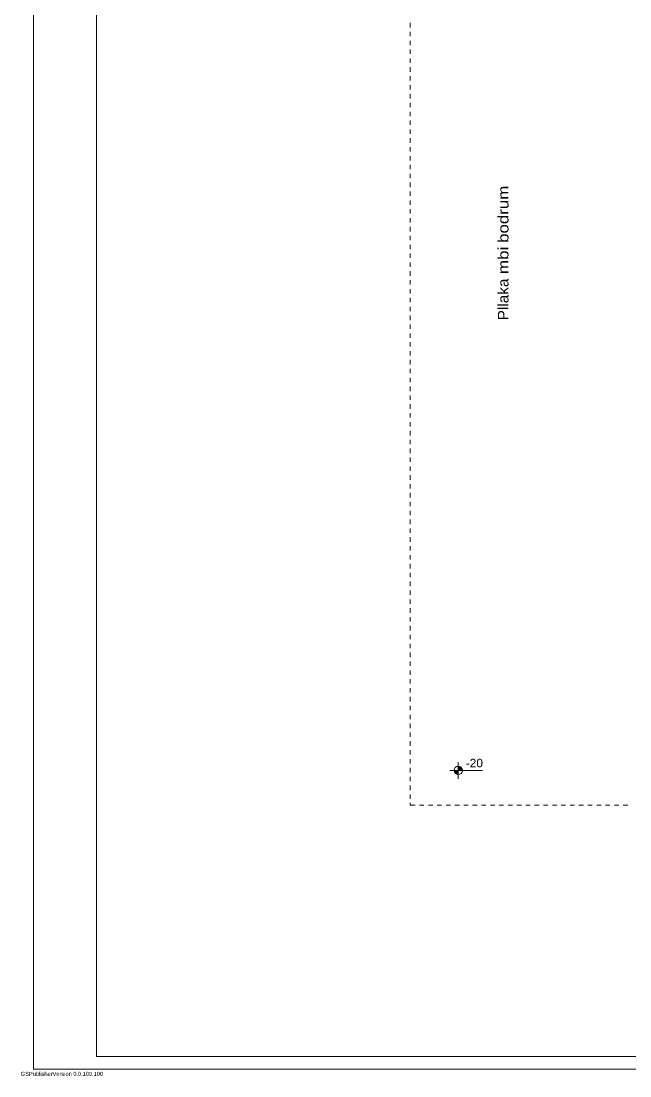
# Model space of a CAD drawing. Header units: metres. Extents: x 312 to 313.4, y 204 to 204.42.
# Drawn here: x 312.0002 to 312.1532, y 203.9998 to 204.2648 of the extents above; entities that cross this region are included whole.
import ezdxf

# ---------------------------------------------------------------- set-up
doc = ezdxf.new("R2010")
doc.units = ezdxf.units.M
for name, color, linetype, true_color in [('PDF_A - Dimensionimi', 7, 'Continuous', 0x999999), ('PDF_A - Fleta', 7, 'Continuous', 0x6a6a6a), ('PDF_A - Ndertesa 1- Pllaka meskatit 28 cm', 7, 'Continuous', 0xaaaaaa), ('PDF_Text', 7, 'Continuous', 0xffffff)]:
    doc.layers.add(name, color=color, linetype=linetype, true_color=true_color)
doc.styles.add('PDF Arial', font='arial.ttf')

# ---------------------------------------------------------------- blocks, each defined once
blk = doc.blocks.new('perdhesa')
at = {"layer": 'PDF_A - Dimensionimi', "transparency": 33554559}
for points in [[(-0.40458, 0.01976), (-0.40458, 0.01871), (-0.40498, 0.01879), (-0.40532, 0.01902), (-0.40555, 0.01936), (-0.40563, 0.01976)], [(-0.40458, 0.01976), (-0.40458, 0.02082), (-0.40417, 0.02074), (-0.40383, 0.02051), (-0.4036, 0.02017), (-0.40352, 0.01976)]]:
    blk.add_hatch(color=256, dxfattribs=at).paths.add_polyline_path(points)
at = {"layer": 'PDF_A - Dimensionimi', "lineweight": 5}
for points in [[(-0.40458, 0.01766), (-0.40458, 0.02187)], [(-0.40668, 0.01976), (-0.40247, 0.01976)], [(-0.40247, 0.01976), (-0.3985, 0.01976)]]:
    blk.add_lwpolyline(points, dxfattribs=at)
blk.add_circle((-0.40458, 0.01976), 0.00105, dxfattribs=at)
at = {"layer": 'PDF_A - Fleta', "color": 253, "lineweight": 5, "true_color": 0x999999}
for points in [[(-0.51137, -0.0553), (-0.51137, 0.36141)], [(-0.49558, -0.05215), (-0.49558, 0.35826)], [(0.07299, -0.05215), (-0.49558, -0.05215)], [(0.0762, -0.0553), (-0.51137, -0.0553)]]:
    blk.add_lwpolyline(points, dxfattribs=at)
at = {"layer": 'PDF_A - Ndertesa 1- Pllaka meskatit 28 cm', "lineweight": 9}
for points in [[(-0.41663, 0.20755), (-0.41663, 0.20644)], [(-0.41663, 0.20533), (-0.41663, 0.20421)], [(-0.41663, 0.2031), (-0.41663, 0.20198)], [(-0.41663, 0.20087), (-0.41663, 0.19976)], [(-0.41663, 0.19864), (-0.41663, 0.19753)], [(-0.41663, 0.19641), (-0.41663, 0.1953)], [(-0.41663, 0.19419), (-0.41663, 0.19307)], [(-0.41663, 0.19196), (-0.41663, 0.19084)], [(-0.41663, 0.18973), (-0.41663, 0.18862)], [(-0.41663, 0.1875), (-0.41663, 0.18639)], [(-0.41663, 0.18527), (-0.41663, 0.18416)], [(-0.41663, 0.18305), (-0.41663, 0.18193)], [(-0.41663, 0.18082), (-0.41663, 0.1797)], [(-0.41663, 0.17859), (-0.41663, 0.17748)], [(-0.41663, 0.17636), (-0.41663, 0.17525)], [(-0.41663, 0.17413), (-0.41663, 0.17302)], [(-0.41663, 0.17191), (-0.41663, 0.17079)], [(-0.41663, 0.16968), (-0.41663, 0.16856)], [(-0.41663, 0.16745), (-0.41663, 0.16634)], [(-0.41663, 0.16522), (-0.41663, 0.16411)], [(-0.41663, 0.16299), (-0.41663, 0.16188)], [(-0.41663, 0.16077), (-0.41663, 0.15965)], [(-0.41663, 0.15854), (-0.41663, 0.15742)], [(-0.41663, 0.15631), (-0.41663, 0.1552)], [(-0.41663, 0.15408), (-0.41663, 0.15297)], [(-0.41663, 0.15185), (-0.41663, 0.15074)], [(-0.41663, 0.14962), (-0.41663, 0.14851)], [(-0.41663, 0.1474), (-0.41663, 0.14628)], [(-0.41663, 0.14517), (-0.41663, 0.14405)], [(-0.41663, 0.14294), (-0.41663, 0.14183)], [(-0.41663, 0.14071), (-0.41663, 0.1396)], [(-0.41663, 0.13848), (-0.41663, 0.13737)], [(-0.41663, 0.13626), (-0.41663, 0.13514)], [(-0.41663, 0.13403), (-0.41663, 0.13291)], [(-0.41663, 0.1318), (-0.41663, 0.13069)], [(-0.41663, 0.12957), (-0.41663, 0.12846)], [(-0.41663, 0.12734), (-0.41663, 0.12623)], [(-0.41663, 0.12512), (-0.41663, 0.124)], [(-0.41663, 0.12289), (-0.41663, 0.12177)], [(-0.41663, 0.12066), (-0.41663, 0.11955)], [(-0.41663, 0.11843), (-0.41663, 0.11732)], [(-0.41663, 0.1162), (-0.41663, 0.11509)], [(-0.41663, 0.11397), (-0.41663, 0.11286)], [(-0.41663, 0.11175), (-0.41663, 0.11063)], [(-0.41663, 0.10952), (-0.41663, 0.1084)], [(-0.41663, 0.10729), (-0.41663, 0.10618)], [(-0.41663, 0.10506), (-0.41663, 0.10395)], [(-0.41663, 0.10283), (-0.41663, 0.10172)], [(-0.41663, 0.10061), (-0.41663, 0.09949)], [(-0.41663, 0.09838), (-0.41663, 0.09726)], [(-0.41663, 0.09615), (-0.41663, 0.09504)], [(-0.41663, 0.09392), (-0.41663, 0.09281)], [(-0.41663, 0.09169), (-0.41663, 0.09058)], [(-0.41663, 0.08947), (-0.41663, 0.08835)], [(-0.41663, 0.08724), (-0.41663, 0.08612)], [(-0.41663, 0.08501), (-0.41663, 0.0839)], [(-0.41663, 0.08278), (-0.41663, 0.08167)], [(-0.41663, 0.08055), (-0.41663, 0.07944)], [(-0.41663, 0.07833), (-0.41663, 0.07721)], [(-0.41663, 0.0761), (-0.41663, 0.07498)], [(-0.41663, 0.07387), (-0.41663, 0.07276)], [(-0.41663, 0.07164), (-0.41663, 0.07053)], [(-0.41663, 0.06941), (-0.41663, 0.0683)], [(-0.41663, 0.06719), (-0.41663, 0.06607)], [(-0.41663, 0.06496), (-0.41663, 0.06384)], [(-0.41663, 0.06273), (-0.41663, 0.06162)], [(-0.41663, 0.0605), (-0.41663, 0.05939)], [(-0.41663, 0.05827), (-0.41663, 0.05716)], [(-0.41663, 0.05605), (-0.41663, 0.05493)], [(-0.41663, 0.05382), (-0.41663, 0.0527)], [(-0.41663, 0.05159), (-0.41663, 0.05047)], [(-0.41663, 0.04936), (-0.41663, 0.04825)], [(-0.41663, 0.04713), (-0.41663, 0.04602)], [(-0.41663, 0.0449), (-0.41663, 0.04379)], [(-0.41663, 0.04268), (-0.41663, 0.04156)], [(-0.41663, 0.04045), (-0.41663, 0.03933)], [(-0.41663, 0.03822), (-0.41663, 0.03711)], [(-0.41663, 0.03599), (-0.41663, 0.03488)], [(-0.41663, 0.03376), (-0.41663, 0.03265)], [(-0.41663, 0.03154), (-0.41663, 0.03042)], [(-0.41663, 0.02931), (-0.41663, 0.02819)], [(-0.41663, 0.02708), (-0.41663, 0.02597)], [(-0.41663, 0.02485), (-0.41663, 0.02374)], [(-0.41663, 0.02262), (-0.41663, 0.02151)], [(-0.41663, 0.0204), (-0.41663, 0.01928)], [(-0.41663, 0.01817), (-0.41663, 0.01705)], [(-0.41663, 0.01594), (-0.41663, 0.01483)], [(-0.41663, 0.01371), (-0.41663, 0.0126)], [(-0.41663, 0.01159), (-0.41663, 0.01101)], [(-0.41663, 0.01101), (-0.41544, 0.01101)], [(-0.41433, 0.01101), (-0.41322, 0.01101)], [(-0.4121, 0.01101), (-0.41099, 0.01101)], [(-0.40987, 0.01101), (-0.40876, 0.01101)], [(-0.40765, 0.01101), (-0.40653, 0.01101)], [(-0.40542, 0.01101), (-0.4043, 0.01101)], [(-0.40319, 0.01101), (-0.40208, 0.01101)], [(-0.40096, 0.01101), (-0.39985, 0.01101)], [(-0.39873, 0.01101), (-0.39762, 0.01101)], [(-0.39651, 0.01101), (-0.39539, 0.01101)], [(-0.39428, 0.01101), (-0.39316, 0.01101)], [(-0.39205, 0.01101), (-0.39094, 0.01101)], [(-0.38982, 0.01101), (-0.38871, 0.01101)], [(-0.38759, 0.01101), (-0.38648, 0.01101)], [(-0.38537, 0.01101), (-0.38425, 0.01101)], [(-0.38314, 0.01101), (-0.38202, 0.01101)], [(-0.38091, 0.01101), (-0.3798, 0.01101)], [(-0.37868, 0.01101), (-0.37757, 0.01101)], [(-0.37645, 0.01101), (-0.37534, 0.01101)], [(-0.37423, 0.01101), (-0.37311, 0.01101)], [(-0.372, 0.01101), (-0.37088, 0.01101)], [(-0.36977, 0.01101), (-0.36866, 0.01101)], [(-0.36754, 0.01101), (-0.36643, 0.01101)], [(-0.36531, 0.01101), (-0.3642, 0.01101)], [(-0.36309, 0.01101), (-0.36197, 0.01101)]]:
    blk.add_lwpolyline(points, dxfattribs=at)
at = {"layer": 'PDF_A - Dimensionimi', "insert": (-0.40269, 0.02052), "char_height": 0.0021275, "attachment_point": 7, "style": 'PDF Arial'}
blk.add_mtext('\\W1.008529;-20', dxfattribs=at)
at = {"layer": 'PDF_A - Fleta', "color": 254, "true_color": 0xcccccc, "char_height": 0.0026594, "attachment_point": 7, "rotation": 90, "style": 'PDF Arial'}
for s, insert in [('\\W1.140732;bodrum', (-0.39191, 0.1523)), ('\\W1.150800;mbi', (-0.39191, 0.14446)), ('\\W1.034863;Pllaka', (-0.39191, 0.13286))]:
    blk.add_mtext(s, dxfattribs=dict(at, insert=insert))
at = {"layer": 'PDF_Text', "char_height": 0.0010101, "attachment_point": 7, "style": 'PDF Arial'}
for s, insert in [('\\W1.010020;GSPublisherVersion', (-0.51458, -0.05699)), ('\\W0.999899;0.0.100.100', (-0.50136, -0.05699))]:
    blk.add_mtext(s, dxfattribs=dict(at, insert=insert))

msp = doc.modelspace()

# ---------------------------------------------------------------- block references
msp.add_blockref('perdhesa', (312.51466, 204.05681))

doc.saveas('drawing.dxf')
